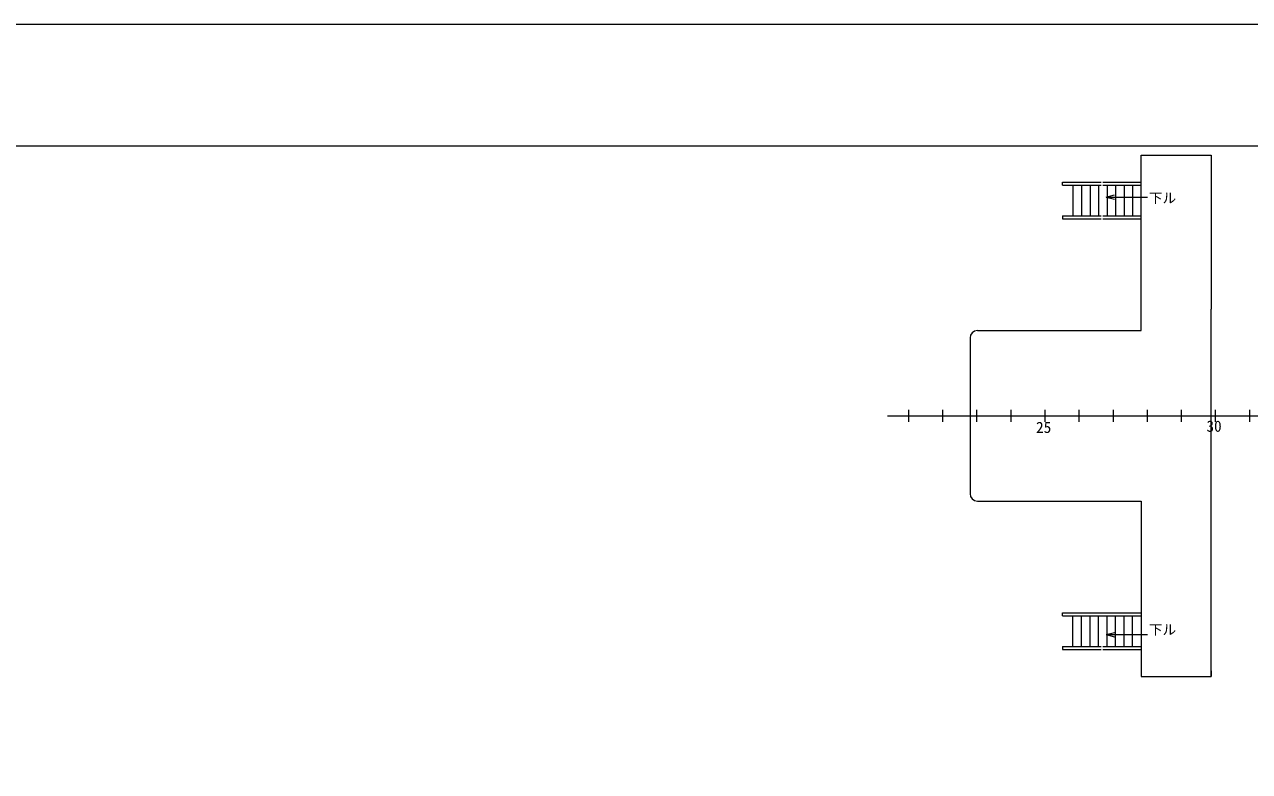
# Model space of a CAD drawing. Units: millimetres, scale not verified. Extents: x -51052 to 51048, y -29700 to 29700.
# Drawn here: x -40815 to -20697, y 17435 to 29700 of the extents above; entities that cross this region are included whole.
import ezdxf
from ezdxf.enums import TextEntityAlignment as Align

# ---------------------------------------------------------------- set-up
doc = ezdxf.new("R2010")
doc.units = ezdxf.units.MM
doc.header["$LTSCALE"] = 100
doc.linetypes.add('USER2', pattern=[9.525, 6.35, -3.175])
for name, color, linetype, lineweight in [('0-2_sunpou', 7, 'Continuous', 18), ('0-3_keijou', 7, 'Continuous', 18), ('0-4_frame', 7, 'Continuous', 18), ('0-5_text', 7, 'Continuous', 18)]:
    doc.layers.add(name, color=color, linetype=linetype, lineweight=lineweight)
doc.styles.add('ＭＳ ゴシック', font='')
doc.styles.get('ＭＳ ゴシック').set_extended_font_data('MS Gothic')

msp = doc.modelspace()

# ---------------------------------------------------------------- linework, layer by layer
at = {"layer": '0-2_sunpou'}
for p, q in [((-26298.5, 23374.5), (-26298.5, 23174.5)), ((-25738.5, 23374.5), (-25738.5, 23174.5)), ((-25178.5, 23374.5), (-25178.5, 23174.5)), ((-25178.5, 23374.5), (-25178.5, 23174.5)), ((-24618.5, 23374.5), (-24618.5, 23174.5)), ((-24058.5, 23374.5), (-24058.5, 23174.5)), ((-23498.5, 23374.5), (-23498.5, 23174.5)), ((-22938.5, 23374.5), (-22938.5, 23174.5)), ((-22378.5, 23374.5), (-22378.5, 23174.5)), ((-21818.5, 23374.5), (-21818.5, 23174.5)), ((-21258.5, 23374.5), (-21258.5, 23174.5)), ((-20698.5, 23374.5), (-20698.5, 23174.5)), ((-26643.2, 23274.5), (-20355.9, 23274.5))]:
    msp.add_line(p, q, dxfattribs=at)
at = {"layer": '0-3_keijou', "linetype": 'USER2'}
for p, q in [((-23766.3, 27059.5), (-23766.3, 27109.5)), ((-23766.3, 27109.5), (-23105.1, 27109.5)), ((-23766.3, 27059.5), (-23105.1, 27059.5)), ((-23596.3, 27059.5), (-23596.3, 26559.5)), ((-23456.3, 27059.5), (-23456.3, 26559.5)), ((-23316.3, 27059.5), (-23316.3, 26559.5)), ((-23176.3, 27059.5), (-23176.3, 26559.5)), ((-23766.3, 26559.5), (-23766.3, 26509.5)), ((-23766.3, 26559.5), (-23105.1, 26559.5)), ((-23766.3, 26509.5), (-23105.1, 26509.5)), ((-23766.3, 19989.5), (-23766.3, 20039.5)), ((-23766.3, 20039.5), (-23176.3, 20039.5)), ((-23766.3, 19989.5), (-23176.3, 19989.5)), ((-23596.3, 19489.5), (-23596.3, 19989.5)), ((-23456.3, 19489.5), (-23456.3, 19989.5)), ((-23316.3, 19489.5), (-23316.3, 19989.5)), ((-23176.3, 19489.5), (-23176.3, 19989.5)), ((-23766.3, 19489.5), (-23766.3, 19439.5)), ((-23766.3, 19489.5), (-23105.1, 19489.5)), ((-23766.3, 19439.5), (-23105.1, 19439.5))]:
    msp.add_line(p, q, dxfattribs=at)
at = {"layer": '0-3_keijou'}
for p, q in [((-23105.1, 27109.5), (-22476.3, 27109.5)), ((-23105.1, 27059.5), (-22476.3, 27059.5)), ((-23036.3, 27059.5), (-23036.3, 26559.5)), ((-22896.3, 27059.5), (-22896.3, 26559.5)), ((-22756.3, 27059.5), (-22756.3, 26559.5)), ((-22616.3, 27059.5), (-22616.3, 26559.5)), ((-23105.1, 26559.5), (-22476.3, 26559.5)), ((-23105.1, 26509.5), (-22476.3, 26509.5)), ((-25286.3, 24554.5), (-25286.3, 21994.5)), ((-23176.3, 20039.5), (-22476.3, 20039.5)), ((-23176.3, 19989.5), (-22476.3, 19989.5)), ((-23036.3, 19489.5), (-23036.3, 19989.5)), ((-22896.3, 19489.5), (-22896.3, 19989.5)), ((-22756.3, 19489.5), (-22756.3, 19989.5)), ((-22616.3, 19489.5), (-22616.3, 19989.5)), ((-23105.1, 19489.5), (-22476.3, 19489.5)), ((-23105.1, 19439.5), (-22476.3, 19439.5)), ((-22476.3, 19088.2), (-22476.3, 18996.4)), ((-21326.3, 19088.2), (-21326.3, 18996.4))]:
    msp.add_line(p, q, dxfattribs=at)
for points in [[(-25166.3, 24674.5), (-22476.3, 24674.5), (-22476.3, 27552.6), (-21326.3, 27552.6), (-21326.3, 25027.2)], [(-25166.3, 21874.5), (-22476.3, 21874.5), (-22476.3, 18996.4), (-21326.3, 18996.4), (-21326.3, 21521.9), (-21326.3, 25027.2)]]:
    msp.add_lwpolyline(points, dxfattribs=at)
for centre, start, end in [((-25166.3, 24554.5), 90, 180), ((-25166.3, 21994.5), 180, 270)]:
    msp.add_arc(centre, 120, start, end, dxfattribs=at)
at = {"layer": '0-4_frame'}
for points in [[(-51051.5, -29700.1), (51048.5, -29700.1), (51048.5, 29699.9), (-51051.5, 29699.9)], [(-49051.5, -27700.1), (49048.5, -27700.1), (49048.5, 27699.9), (-49051.5, 27699.9)]]:
    msp.add_lwpolyline(points, close=True, dxfattribs=at)
at = {"layer": '0-5_text'}
for p, q in [((-23050.5, 26867.3), (-22915.4, 26903.5)), ((-23050.5, 26867.3), (-22370, 26867.3)), ((-23050.5, 26867.3), (-22915.4, 26831)), ((-23050.5, 19681.8), (-22915.4, 19718)), ((-23050.5, 19681.8), (-22370, 19681.8)), ((-23050.5, 19681.8), (-22915.4, 19645.6))]:
    msp.add_line(p, q, dxfattribs=at)

# ---------------------------------------------------------------- texts
at = {"layer": '0-2_sunpou', "style": 'ＭＳ ゴシック'}
for s, p in [('25', (-24202, 22938.9)), ('30', (-21403.9, 22958))]:
    msp.add_text(s, height=183.3, dxfattribs=at).set_placement(p, align=Align.BOTTOM_LEFT)
at = {"layer": '0-5_text', "style": 'ＭＳ ゴシック'}
for p in [(-22351.2, 26718.7), (-22351.2, 19631.8)]:
    msp.add_text('下ル', height=165, dxfattribs=at).set_placement(p, align=Align.BOTTOM_LEFT)

doc.saveas('drawing.dxf')
